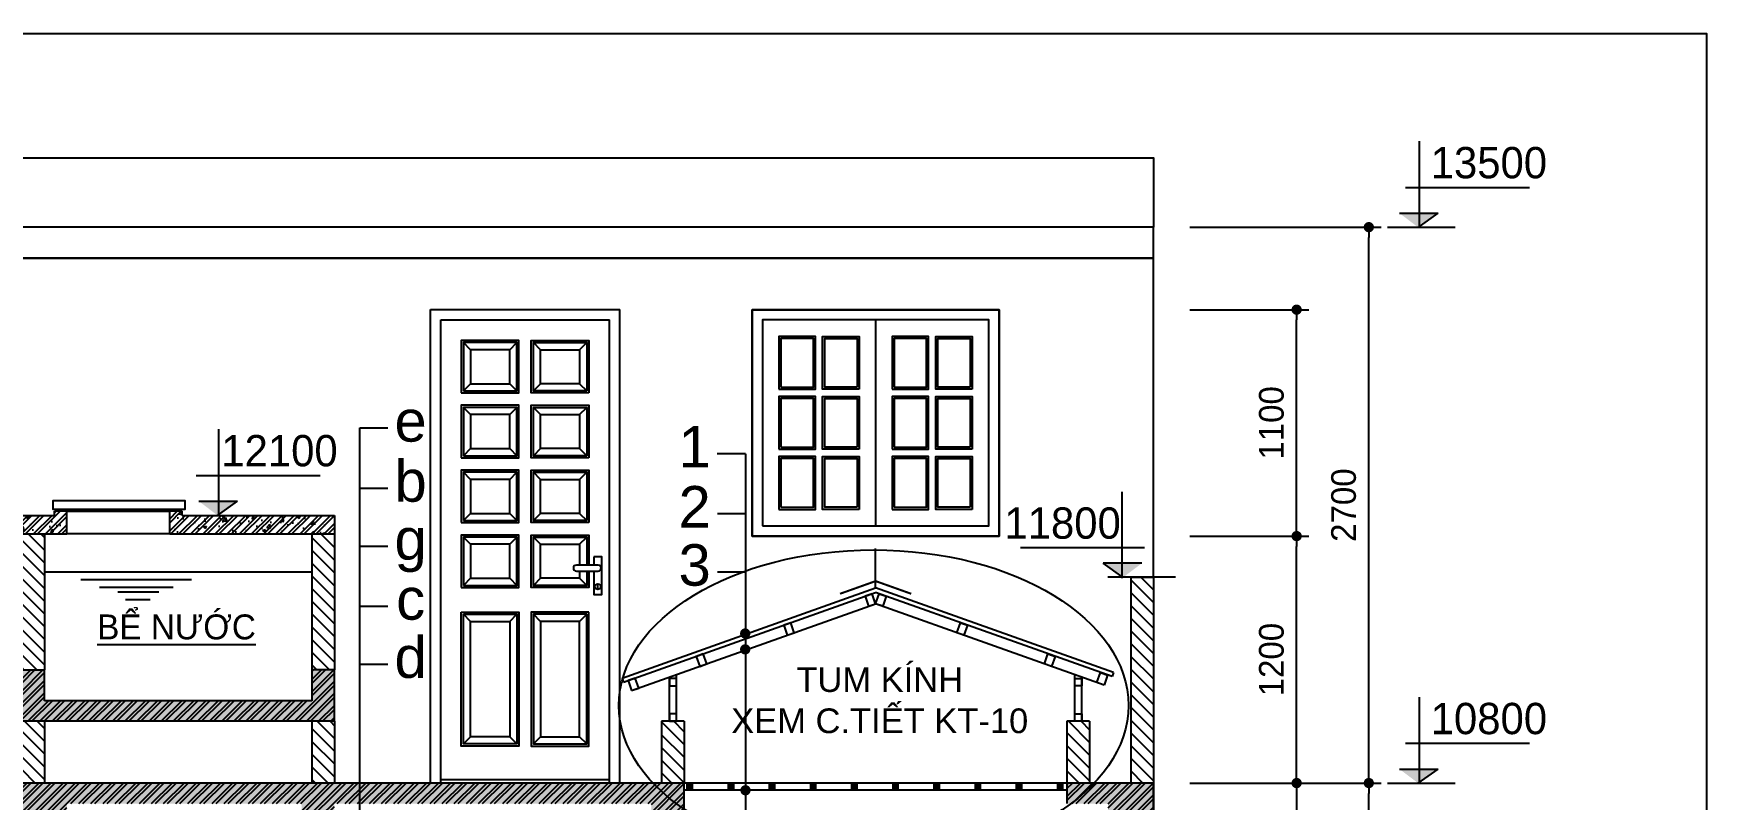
# Model space of a CAD drawing. Extents: x 44838 to 65917, y 48315 to 65623.
# Drawn here: x 48946 to 57077, y 61902 to 65623 of the extents above; entities that cross this region are included whole.
import ezdxf

# ---------------------------------------------------------------- set-up
doc = ezdxf.new("R2010")
doc.units = 0
doc.header["$LTSCALE"] = 600
doc.header["$MEASUREMENT"] = 0
doc.header["$PDMODE"] = 66
doc.layers.get('0').update_dxf_attribs({"linetype": 'CONTINUOUS'})
doc.layers.get('DEFPOINTS').update_dxf_attribs({"linetype": 'CONTINUOUS'})
for name, color, linetype in [('015', 8, 'CONTINUOUS'), ('020', 9, 'CONTINUOUS'), ('1', 54, 'CONTINUOUS'), ('KTHUOC-025', 4, 'CONTINUOUS'), ('MCAT', 2, 'CONTINUOUS'), ('TUONG', 7, 'CONTINUOUS')]:
    doc.layers.add(name, color=color, linetype=linetype)
doc.styles.add('3', font='VHAVAN.ttf')
doc.styles.add('6', font='VHAVAN.ttf')
doc.styles.add('85', font='VHAVAN.ttf', dxfattribs={"height": 85})
doc.styles.add('STYLE1', font='VHARIAL.ttf')
doc.dimstyles.new('1-50TB', dxfattribs={"dimscale": 0, "dimtxt": 120, "dimasz": 50, "dimexe": 60, "dimexo": 0, "dimgap": 60, "dimtad": 1, "dimdec": 0, "dimzin": 0, "dimdsep": 46, "dimtxsty": '6', "dimblk": 'DOT', "dimblk1": 'DOT', "dimblk2": 'DOT', "dimsah": 1, "dimcen": 1, "dimclrd": 74, "dimclre": 74, "dimclrt": 30, "dimadec": 0, "dimazin": 0, "dimtfac": 0.008333, "dimtdec": 0, "dimtix": 1, "dimtmove": 2, "dimatfit": 3, "dimldrblk": 'DOT', "dimfxl": 0, "dimtolj": 1, "dimtzin": 0, "dimarcsym": 0})
pattern_1 = [(50, (0, 0), (143.45204, -12.55043), [15, -165]), (355, (0, 0), (-27.75027, 150.43843), [12, -132]), (100.4514, (11.95, -1.05), (115.70188, 137.8879), [12.74804, -140.22842]), (46.1842, (0, 40), (213.4482, -33.1038), [22.5, -247.5]), (96.6356, (17.79, 37.24), (186.93254, 194.8236), [19.12206, -210.3426]), (351.1842, (0, 40), (186.9324, 194.8237), [18, -198]), (21, (20, 30), (119.38141, -80.52378), [15, -165]), (326, (20, 30), (48.66307, 145.03), [12, -132]), (71.4514, (29.95, 23.29), (168.04453, 64.5061), [12.74804, -140.22842]), (37.5, (0, 0), (2.43197, 66.57877), [0, -130.4, 0, -134, 0, -132.5]), (7.5, (0, 0), (52.61391, 78.88234), [0, -76.4, 0, -127.4, 0, -50.5]), (327.5, (-44.6, 0), (106.764487, -4.510974), [0, -50, 0, -156, 0, -207]), (317.5, (-64.6, 0), (116.63723, 20.021), [0, -65, 0, -103.6, 0, -147])]

# ---------------------------------------------------------------- blocks, each defined once
blk = doc.blocks.new('DOT')
at = {"color": 0, "linetype": 'ByBlock'}
blk.add_line((-0.5, 0), (-1, 0), dxfattribs=at)
at = {"color": 0, "linetype": 'ByBlock', "const_width": 0.5}
blk.add_lwpolyline([(-0.25, 0, 1), (0.25, 0, 1)], format="xyb", close=True, dxfattribs=at)
blk = doc.blocks.new('*D6')
at = {"color": 74, "linetype": 'ByBlock'}
for p, q in [((54566.1, 61981.5), (55496, 61981.5)), ((55436, 58731.5), (55436, 61931.5)), ((54566.1, 58681.5), (55496, 58681.5))]:
    blk.add_line(p, q, dxfattribs=at)
at = {"layer": 'DEFPOINTS', "color": 0, "linetype": 'ByBlock'}
for p in [(54566.1, 61981.5), (55436, 61981.5), (54566.1, 58681.5)]:
    blk.add_point(p, dxfattribs=at)
at = {"color": 74, "linetype": 'ByBlock', "xscale": 50, "yscale": 50, "zscale": 50}
for p, rotation in [((55436, 61981.5), 90), ((55436, 58681.5), 270)]:
    blk.add_blockref('DOT', p, dxfattribs=dict(at, rotation=rotation))
at = {"color": 30, "linetype": 'ByBlock', "insert": (55313.9, 60331.5), "char_height": 120, "attachment_point": 5, "rotation": 90, "style": '6'}
blk.add_mtext('\\A1;3300', dxfattribs=at)
blk = doc.blocks.new('*D7')
at = {"color": 74, "linetype": 'ByBlock'}
for p, q in [((54566.1, 63181.1), (55145.1, 63181.1)), ((55085.1, 62031.5), (55085.1, 63131.1)), ((54566.1, 61981.5), (55145.1, 61981.5))]:
    blk.add_line(p, q, dxfattribs=at)
at = {"layer": 'DEFPOINTS', "color": 0, "linetype": 'ByBlock'}
for p in [(54566.1, 63181.1), (55085.1, 63181.1), (54566.1, 61981.5)]:
    blk.add_point(p, dxfattribs=at)
at = {"color": 74, "linetype": 'ByBlock', "xscale": 50, "yscale": 50, "zscale": 50}
for p, rotation in [((55085.1, 63181.1), 90), ((55085.1, 61981.5), 270)]:
    blk.add_blockref('DOT', p, dxfattribs=dict(at, rotation=rotation))
at = {"color": 30, "linetype": 'ByBlock', "insert": (54963, 62581.3), "char_height": 120, "attachment_point": 5, "rotation": 90, "style": '6'}
blk.add_mtext('\\A1;1200', dxfattribs=at)
blk = doc.blocks.new('A$C7E8917E1')
at = {"layer": '020', "insert": (384.9, 226), "char_height": 121, "attachment_point": 2, "style": '85'}
blk.add_mtext('\\L\\C3;bÓ n\xadíc', dxfattribs=at)
blk = doc.blocks.new('*D10')
at = {"color": 74, "linetype": 'ByBlock'}
for p, q in [((54566.1, 61981.5), (55145.1, 61981.5)), ((55085.1, 61931.5), (55085.1, 58731.5)), ((54566.1, 58681.5), (55145.1, 58681.5))]:
    blk.add_line(p, q, dxfattribs=at)
at = {"layer": 'DEFPOINTS', "color": 0, "linetype": 'ByBlock'}
for p in [(54566.1, 61981.5), (54566.1, 58681.5), (55085.1, 58681.5)]:
    blk.add_point(p, dxfattribs=at)
at = {"color": 74, "linetype": 'ByBlock', "xscale": 50, "yscale": 50, "zscale": 50}
for p, rotation in [((55085.1, 61981.5), 90), ((55085.1, 58681.5), 270)]:
    blk.add_blockref('DOT', p, dxfattribs=dict(at, rotation=rotation))
at = {"color": 30, "linetype": 'ByBlock', "insert": (54963, 60331.5), "char_height": 120, "attachment_point": 5, "rotation": 90, "style": '6'}
blk.add_mtext('\\A1;17B X 194=3300', dxfattribs=at)
blk = doc.blocks.new('*D13')
at = {"color": 74, "linetype": 'ByBlock'}
for p, q in [((54566.1, 64681.8), (55496, 64681.8)), ((55436, 62031.5), (55436, 64631.8)), ((54566.1, 61981.5), (55496, 61981.5))]:
    blk.add_line(p, q, dxfattribs=at)
at = {"layer": 'DEFPOINTS', "color": 0, "linetype": 'ByBlock'}
for p in [(54566.1, 64681.8), (55436, 64681.8), (54566.1, 61981.5)]:
    blk.add_point(p, dxfattribs=at)
at = {"color": 74, "linetype": 'ByBlock', "xscale": 50, "yscale": 50, "zscale": 50}
for p, rotation in [((55436, 64681.8), 90), ((55436, 61981.5), 270)]:
    blk.add_blockref('DOT', p, dxfattribs=dict(at, rotation=rotation))
at = {"color": 30, "linetype": 'ByBlock', "insert": (55313.9, 63331.7), "char_height": 120, "attachment_point": 5, "rotation": 90, "style": '6'}
blk.add_mtext('\\A1;2700', dxfattribs=at)
blk = doc.blocks.new('*D43')
at = {"color": 74, "linetype": 'ByBlock'}
for p, q in [((54566.1, 64281.1), (55145.1, 64281.1)), ((55085.1, 63231.1), (55085.1, 64231.1)), ((54566.1, 63181.1), (55145.1, 63181.1))]:
    blk.add_line(p, q, dxfattribs=at)
at = {"layer": 'DEFPOINTS', "color": 0, "linetype": 'ByBlock'}
for p in [(54566.1, 64281.1), (55085.1, 64281.1), (54566.1, 63181.1)]:
    blk.add_point(p, dxfattribs=at)
at = {"color": 74, "linetype": 'ByBlock', "xscale": 50, "yscale": 50, "zscale": 50}
for p, rotation in [((55085.1, 64281.1), 90), ((55085.1, 63181.1), 270)]:
    blk.add_blockref('DOT', p, dxfattribs=dict(at, rotation=rotation))
at = {"color": 30, "linetype": 'ByBlock', "insert": (54963, 63731.1), "char_height": 120, "attachment_point": 5, "rotation": 90, "style": '6'}
blk.add_mtext('\\A1;1100', dxfattribs=at)

msp = doc.modelspace()

# ---------------------------------------------------------------- hatches: boundary and pattern name
h = msp.add_hatch()
h.set_pattern_fill('AR-CONC', color=9, scale=20, style=0)
h.set_pattern_definition(pattern_1)
h.paths.add_polyline_path([(50408.9, 63282), (49668.7, 63282), (49668.7, 63302), (49608.7, 63302), (49608.7, 63192), (50408.9, 63192)])
h.paths.add_polyline_path([(49108.7, 63302), (49048.7, 63302), (49048.7, 63282), (48888.9, 63282), (48888.9, 63192), (49108.7, 63192)])
h = msp.add_hatch()
h.set_pattern_fill('ANSI32', color=9, scale=111, style=0)
h.paths.add_polyline_path([(50408.9, 63282), (49668.7, 63282), (49668.7, 63302), (49608.7, 63302), (49608.7, 63192), (50408.9, 63192)])
h.paths.add_polyline_path([(49108.7, 63302), (49048.7, 63302), (49048.7, 63282), (48888.9, 63282), (48888.9, 63192), (49108.7, 63192)])
h = msp.add_hatch()
h.set_pattern_fill('ANSI31', color=9, scale=350, angle=90, style=0)
h.paths.add_polyline_path([(51998.9, 61981.5), (52108.9, 61981.5), (52108.9, 62281.6), (51998.9, 62281.6)])
h.paths.add_polyline_path([(54388.9, 62981.1), (54278.9, 62981.1), (54278.9, 61981.5), (54388.9, 61981.5)])
h.paths.add_polyline_path([(50298.9, 61981.5), (50408.9, 61981.5), (50408.9, 62281.5), (50298.9, 62281.5)])
h.paths.add_polyline_path([(48998.9, 62281.5), (48888.9, 62281.5), (48888.9, 61981.5), (48998.9, 61981.5)])
h.paths.add_polyline_path([(48998.9, 63192), (48888.9, 63192), (48888.9, 62531.5), (48998.9, 62531.5)])
h.paths.add_polyline_path([(50408.9, 63192), (50298.9, 63192), (50298.9, 62531.5), (50408.9, 62531.5)])
h = msp.add_hatch()
h.set_pattern_fill('AR-CONC', color=9, scale=20, style=0)
h.set_pattern_definition(pattern_1)
h.paths.add_polyline_path([(50408.9, 61881.5), (50531.9, 61881.5), (50531.9, 61981.5), (48888.9, 61981.5), (48888.9, 61631.5), (49108.9, 61631.5), (49108.9, 61881.5), (50248.9, 61881.5), (50248.9, 61631.5), (50408.9, 61631.5)])
h.paths.add_polyline_path([(50531.9, 61981.5), (50531.9, 61881.5), (51948.9, 61881.5), (51948.9, 61631.5), (52108.9, 61631.5), (52108.9, 61981.5)])
h.paths.add_polyline_path([(54388.9, 61981.5), (54168.9, 61981.5), (53968.9, 61981.5), (53968.9, 61881.5), (54168.9, 61881.5), (54168.9, 61631.5), (54388.9, 61631.5)])
h.paths.add_polyline_path([(50408.9, 62281.5), (50408.9, 62531.5), (50298.9, 62531.5), (50298.9, 62381.5), (48998.9, 62381.5), (48998.9, 62531.5), (48888.9, 62531.5), (48888.9, 62281.5)])
h = msp.add_hatch()
h.set_pattern_fill('ANSI32', color=9, scale=111, style=0)
h.paths.add_polyline_path([(50408.9, 61881.5), (50531.9, 61881.5), (50531.9, 61981.5), (48888.9, 61981.5), (48888.9, 61631.5), (49108.9, 61631.5), (49108.9, 61881.5), (50248.9, 61881.5), (50248.9, 61631.5), (50408.9, 61631.5)])
h.paths.add_polyline_path([(50531.9, 61981.5), (50531.9, 61881.5), (51948.9, 61881.5), (51948.9, 61631.5), (52108.9, 61631.5), (52108.9, 61981.5)])
h.paths.add_polyline_path([(54388.9, 61981.5), (54168.9, 61981.5), (53968.9, 61981.5), (53968.9, 61881.5), (54168.9, 61881.5), (54168.9, 61631.5), (54388.9, 61631.5)])
h.paths.add_polyline_path([(50408.9, 62281.5), (50408.9, 62531.5), (50298.9, 62531.5), (50298.9, 62381.5), (48998.9, 62381.5), (48998.9, 62531.5), (48888.9, 62531.5), (48888.9, 62281.5)])
h = msp.add_hatch()
h.set_pattern_fill('ANSI31', color=9, scale=350, angle=90, style=0)
h.paths.add_polyline_path([(54078.9, 62281.6), (53968.9, 62281.6), (53968.9, 61981.5), (54078.9, 61981.5)])

# ---------------------------------------------------------------- linework, layer by layer
at = {"color": 9}
for p, q in [((54388.9, 64531.5), (48888.9, 64531.5)), ((54388.9, 62981.1), (54388.9, 64531.5)), ((50875.4, 61981.5), (50875.4, 64281.5)), ((50875.4, 64281.5), (51795.4, 64281.5)), ((51795.4, 61981.5), (51795.4, 64281.5)), ((50925.4, 61981.5), (50925.4, 64231.5)), ((50925.4, 64231.5), (51745.4, 64231.5)), ((51745.4, 61981.5), (51745.4, 64231.5)), ((53038.8, 64231.1), (53038.8, 63231.1)), ((51260.4, 63141.5), (51295.4, 63176.5)), ((51410.4, 63141.5), (51375.4, 63176.5)), ((53038.9, 62930), (53038.9, 63121)), ((51260.4, 62976.5), (51295.4, 62941.5)), ((51410.4, 62976.5), (51375.4, 62941.5)), ((51687.5, 62943.6), (51687.5, 62928)), ((54278.9, 62981.1), (54388.9, 62981.1)), ((51070.4, 62766.5), (51035.4, 62801.5)), ((51260.4, 62766.5), (51295.4, 62801.5)), ((51410.4, 62766.5), (51375.4, 62801.5)), ((51600.4, 62766.5), (51635.4, 62801.5)), ((51853, 62430.8), (53038.9, 62852.7)), ((54148.9, 62457.8), (53038.9, 62852.7)), ((51836, 62479.3), (51853, 62430.8)), ((54165.9, 62506.3), (54148.9, 62457.8)), ((52108.9, 62281.6), (51998.9, 62281.6)), ((54078.9, 62281.6), (53968.9, 62281.6)), ((51795.4, 61981.5), (50875.4, 61981.5)), ((51745.4, 61997.4), (50925.4, 61997.4)), ((53968.9, 61981.5), (52108.9, 61981.5)), ((53968.9, 61946.5), (52108.9, 61946.5))]:
    msp.add_line(p, q, dxfattribs=at)
at = {"color": 1}
for p, q in [((51070.4, 64086.5), (51035.4, 64121.5)), ((51260.4, 64086.5), (51295.4, 64121.5)), ((51410.4, 64086.5), (51375.4, 64121.5)), ((51600.4, 64086.5), (51635.4, 64121.5)), ((51070.4, 63921.5), (51035.4, 63886.5)), ((51260.4, 63921.5), (51295.4, 63886.5)), ((51410.4, 63921.5), (51375.4, 63886.5)), ((51600.4, 63921.5), (51635.4, 63886.5)), ((51070.4, 63771.5), (51035.4, 63806.5)), ((51260.4, 63771.5), (51295.4, 63806.5)), ((51410.4, 63771.5), (51375.4, 63806.5)), ((51600.4, 63771.5), (51635.4, 63806.5)), ((51070.4, 63606.5), (51035.4, 63571.5)), ((51260.4, 63606.5), (51295.4, 63571.5)), ((51410.4, 63606.5), (51375.4, 63571.5)), ((51600.4, 63606.5), (51635.4, 63571.5)), ((51070.4, 63456.5), (51035.4, 63491.5)), ((51260.4, 63456.5), (51295.4, 63491.5)), ((51410.4, 63456.5), (51375.4, 63491.5)), ((51600.4, 63456.5), (51635.4, 63491.5)), ((51070.4, 63291.5), (51035.4, 63256.5)), ((51260.4, 63291.5), (51295.4, 63256.5)), ((51410.4, 63291.5), (51375.4, 63256.5)), ((51600.4, 63291.5), (51635.4, 63256.5)), ((51070.4, 63141.5), (51035.4, 63176.5)), ((51600.4, 63141.5), (51635.4, 63176.5)), ((51070.4, 62976.5), (51035.4, 62941.5)), ((51600.4, 62976.5), (51635.4, 62941.5)), ((51806.8, 62491.7), (53038.9, 62930)), ((51813.9, 62471.5), (53038.9, 62907.3)), ((54195.1, 62518.7), (53038.9, 62930)), ((54188.1, 62498.5), (53038.9, 62907.3)), ((51806.8, 62491.7), (51813.9, 62471.5)), ((54195.1, 62518.7), (54188.1, 62498.5)), ((51035.4, 62171.5), (51070.4, 62206.5)), ((51260.4, 62206.5), (51295.4, 62171.5)), ((51410.4, 62206.5), (51375.4, 62171.5)), ((51635.4, 62171.5), (51600.4, 62206.5))]:
    msp.add_line(p, q, dxfattribs=at)
for p, q in [((48998.9, 63192), (48998.9, 62531.5)), ((50298.9, 63192), (50298.9, 62531.5)), ((50408.9, 63261.8), (50408.9, 62531.5)), ((54278.9, 62981.1), (54278.9, 61981.5)), ((54388.9, 62981.1), (54388.9, 50581.6)), ((52036.4, 62281.6), (52036.4, 62494.8)), ((52071.4, 62281.6), (52071.4, 62507.1)), ((54006.4, 62281.6), (54006.4, 62507.1)), ((54041.4, 62281.6), (54041.4, 62494.8)), ((48998.9, 62281.5), (48998.9, 61981.5)), ((50298.9, 62281.5), (50298.9, 61981.5)), ((50408.9, 62281.5), (50408.9, 61981.5)), ((51998.9, 62281.6), (51998.9, 61981.5)), ((52108.9, 62281.6), (52108.9, 61981.5)), ((53968.9, 62281.6), (53968.9, 61981.5)), ((54078.9, 62281.6), (54078.9, 61981.5))]:
    msp.add_line(p, q)
at = {"color": 8}
for p, q in [((50298.9, 63005.8), (48998.9, 63006.5)), ((49714.4, 62968.2), (49176.4, 62968.2)), ((49624.3, 62932.1), (49266.5, 62932.1)), ((49555.1, 62908.1), (49356.7, 62908.1)), ((49513, 62872.1), (49392.8, 62872.1))]:
    msp.add_line(p, q, dxfattribs=at)
at = {"color": 2}
for p, q in [((48888.9, 62531.5), (48998.9, 62531.5)), ((50408.9, 62281.5), (48888.9, 62281.5)), ((52108.9, 61981.5), (48888.9, 61981.5)), ((54168.9, 61981.5), (53968.9, 61981.5)), ((53968.9, 61981.5), (53968.9, 61881.5)), ((54388.9, 61981.5), (54168.9, 61981.5)), ((54388.9, 61631.5), (54388.9, 61981.5))]:
    msp.add_line(p, q, dxfattribs=at)
at = {"color": 3}
msp.add_lwpolyline([(44838.2, 65622.8), (57077.3, 65622.8), (57077.3, 48315), (44838.2, 48315), (44838.2, 65622.8)], close=True, dxfattribs=at)
at = {"color": 9}
for points in [[(48888.9, 65018.6), (54388.9, 65018.6), (54388.9, 64681.8), (48888.9, 64681.8)], [(48888.9, 64531.5), (54388.9, 64531.5), (54388.9, 64681.8), (48888.9, 64681.8)], [(52438.8, 64281.1), (53639.1, 64281.1), (53639.1, 63181.1), (52438.8, 63181.1)], [(52438.8, 63181.1), (53638.8, 63181.1), (53638.8, 64281.1), (52438.8, 64281.1)], [(52488.8, 63231.1), (53588.8, 63231.1), (53588.8, 64231.1), (52488.8, 64231.1)], [(51035.4, 63886.5), (51295.4, 63886.5), (51295.4, 64121.5), (51035.4, 64121.5)], [(51070.4, 63921.5), (51260.4, 63921.5), (51260.4, 64086.5), (51070.4, 64086.5)], [(51635.4, 63886.5), (51375.4, 63886.5), (51375.4, 64121.5), (51635.4, 64121.5)], [(51600.4, 63921.5), (51410.4, 63921.5), (51410.4, 64086.5), (51600.4, 64086.5)], [(52568.8, 63894.5), (52746.3, 63894.5), (52746.3, 64151.1), (52568.8, 64151.1)], [(52958.8, 63894.5), (52781.3, 63894.5), (52781.3, 64151.1), (52958.8, 64151.1)], [(53118.8, 63894.5), (53296.3, 63894.5), (53296.3, 64151.1), (53118.8, 64151.1)], [(53508.8, 63894.5), (53331.3, 63894.5), (53331.3, 64151.1), (53508.8, 64151.1)], [(52568.8, 63602.8), (52746.3, 63602.8), (52746.3, 63859.5), (52568.8, 63859.5)], [(52958.8, 63602.8), (52781.3, 63602.8), (52781.3, 63859.5), (52958.8, 63859.5)], [(53118.8, 63602.8), (53296.3, 63602.8), (53296.3, 63859.5), (53118.8, 63859.5)], [(53508.8, 63602.8), (53331.3, 63602.8), (53331.3, 63859.5), (53508.8, 63859.5)], [(51035.4, 63571.5), (51295.4, 63571.5), (51295.4, 63806.5), (51035.4, 63806.5)], [(51070.4, 63606.5), (51260.4, 63606.5), (51260.4, 63771.5), (51070.4, 63771.5)], [(51635.4, 63571.5), (51375.4, 63571.5), (51375.4, 63806.5), (51635.4, 63806.5)], [(51600.4, 63606.5), (51410.4, 63606.5), (51410.4, 63771.5), (51600.4, 63771.5)], [(52568.8, 63311.1), (52746.3, 63311.1), (52746.3, 63567.8), (52568.8, 63567.8)], [(52958.8, 63311.1), (52781.3, 63311.1), (52781.3, 63567.8), (52958.8, 63567.8)], [(53118.8, 63311.1), (53296.3, 63311.1), (53296.3, 63567.8), (53118.8, 63567.8)], [(53508.8, 63311.1), (53331.3, 63311.1), (53331.3, 63567.8), (53508.8, 63567.8)], [(51035.4, 63256.5), (51295.4, 63256.5), (51295.4, 63491.5), (51035.4, 63491.5)], [(51070.4, 63291.5), (51260.4, 63291.5), (51260.4, 63456.5), (51070.4, 63456.5)], [(51635.4, 63256.5), (51375.4, 63256.5), (51375.4, 63491.5), (51635.4, 63491.5)], [(51600.4, 63291.5), (51410.4, 63291.5), (51410.4, 63456.5), (51600.4, 63456.5)], [(51035.4, 62941.5), (51295.4, 62941.5), (51295.4, 63176.5), (51035.4, 63176.5)], [(51070.4, 62976.5), (51260.4, 62976.5), (51260.4, 63141.5), (51070.4, 63141.5)], [(51035.4, 62801.5), (51295.4, 62801.5), (51295.4, 62171.5), (51035.4, 62171.5)], [(51635.4, 62801.5), (51375.4, 62801.5), (51375.4, 62171.5), (51635.4, 62171.5)], [(51070.4, 62766.5), (51260.4, 62766.5), (51260.4, 62206.5), (51070.4, 62206.5)], [(51600.4, 62766.5), (51410.4, 62766.5), (51410.4, 62206.5), (51600.4, 62206.5)]]:
    msp.add_lwpolyline(points, close=True, dxfattribs=at)
at = {"color": 1}
for points in [[(51025.4, 63876.5), (51305.4, 63876.5), (51305.4, 64131.5), (51025.4, 64131.5)], [(51645.4, 63876.5), (51365.4, 63876.5), (51365.4, 64131.5), (51645.4, 64131.5)], [(52578.8, 63904.5), (52736.3, 63904.5), (52736.3, 64141.1), (52578.8, 64141.1)], [(52948.8, 63904.5), (52791.3, 63904.5), (52791.3, 64141.1), (52948.8, 64141.1)], [(53128.8, 63904.5), (53286.3, 63904.5), (53286.3, 64141.1), (53128.8, 64141.1)], [(53498.8, 63904.5), (53341.3, 63904.5), (53341.3, 64141.1), (53498.8, 64141.1)], [(52578.8, 63612.8), (52736.3, 63612.8), (52736.3, 63849.5), (52578.8, 63849.5)], [(52948.8, 63612.8), (52791.3, 63612.8), (52791.3, 63849.5), (52948.8, 63849.5)], [(53128.8, 63612.8), (53286.3, 63612.8), (53286.3, 63849.5), (53128.8, 63849.5)], [(53498.8, 63612.8), (53341.3, 63612.8), (53341.3, 63849.5), (53498.8, 63849.5)], [(51025.4, 63561.5), (51305.4, 63561.5), (51305.4, 63816.5), (51025.4, 63816.5)], [(51645.4, 63561.5), (51365.4, 63561.5), (51365.4, 63816.5), (51645.4, 63816.5)], [(52578.8, 63321.1), (52736.3, 63321.1), (52736.3, 63557.8), (52578.8, 63557.8)], [(52948.8, 63321.1), (52791.3, 63321.1), (52791.3, 63557.8), (52948.8, 63557.8)], [(53128.8, 63321.1), (53286.3, 63321.1), (53286.3, 63557.8), (53128.8, 63557.8)], [(53498.8, 63321.1), (53341.3, 63321.1), (53341.3, 63557.8), (53498.8, 63557.8)], [(51025.4, 63246.5), (51305.4, 63246.5), (51305.4, 63501.5), (51025.4, 63501.5)], [(51645.4, 63246.5), (51365.4, 63246.5), (51365.4, 63501.5), (51645.4, 63501.5)], [(51025.4, 62931.5), (51305.4, 62931.5), (51305.4, 63186.5), (51025.4, 63186.5)], [(51025.4, 62811.5), (51305.4, 62811.5), (51305.4, 62161.5), (51025.4, 62161.5)], [(51645.4, 62811.5), (51365.4, 62811.5), (51365.4, 62161.5), (51645.4, 62161.5)]]:
    msp.add_lwpolyline(points, close=True, dxfattribs=at)
at = {"color": 9}
for points in [[(49341.7, 63353.4), (49681.8, 63353.4), (49681.8, 63309.8), (49042.2, 63309.8), (49042.2, 63353.4), (49341.7, 63353.4)], [(51635.4, 63011.2), (51635.4, 62941.5), (51375.4, 62941.5), (51375.4, 63176.5), (51635.4, 63176.5), (51635.4, 63040.3)], [(51600.4, 63011.2), (51600.4, 62976.5), (51410.4, 62976.5), (51410.4, 63141.5), (51600.4, 63141.5), (51600.4, 63040.3)], [(51668.8, 63011.2), (51668.8, 62896.8), (51708.3, 62896.8), (51708.3, 63079.8), (51668.8, 63079.8)], [(51668.8, 63079.8), (51668.8, 63040.3)]]:
    msp.add_lwpolyline(points, dxfattribs=at)
at = {"color": 1}
msp.add_lwpolyline([(51645.4, 63011.2), (51645.4, 62931.5), (51365.4, 62931.5), (51365.4, 63186.5), (51645.4, 63186.5), (51645.4, 63040.3)], dxfattribs=at)
at = {"color": 9}
msp.add_lwpolyline([(51690.7, 63040.3), (51584.5, 63040.3, 1), (51584.5, 63011.2), (51690.7, 63011.2, 1), (51690.7, 63040.3)], format="xyb", dxfattribs=at)
at = {"color": 2}
for points in [[(53004.6, 62840.6), (53038.9, 62852.7), (53021.9, 62901.2), (52987.6, 62889.1)], [(53073.2, 62840.6), (53038.9, 62852.7), (53055.9, 62901.2), (53090.2, 62889.1)], [(52609.4, 62699.9), (52643.7, 62711.9), (52626.7, 62760.4), (52592.4, 62748.4)], [(53468.4, 62699.9), (53434.1, 62711.9), (53451.2, 62760.4), (53485.5, 62748.4)], [(52184.1, 62548.5), (52218.4, 62560.6), (52201.4, 62609.1), (52167.1, 62597.1)], [(53893.8, 62548.5), (53859.5, 62560.6), (53876.5, 62609.1), (53910.8, 62597.1)], [(51853, 62430.8), (51887.3, 62442.8), (51870.3, 62491.3), (51836, 62479.3)], [(52036.4, 62454.2), (52071.4, 62454.2), (52071.4, 62490.1), (52036.4, 62490.1)], [(54041.4, 62454.2), (54006.4, 62454.2), (54006.4, 62490.1), (54041.4, 62490.1)], [(54148.9, 62457.8), (54114.6, 62469.8), (54131.6, 62518.3), (54165.9, 62506.3)], [(52036.4, 62281.6), (52071.4, 62281.6), (52071.4, 62317.5), (52036.4, 62317.5)], [(54041.4, 62281.6), (54006.4, 62281.6), (54006.4, 62317.5), (54041.4, 62317.5)]]:
    msp.add_lwpolyline(points, close=True, dxfattribs=at)
at = {"color": 9, "const_width": 25}
for points in [[(52392.6, 62708, 1), (52417.6, 62708, 1)], [(52392.6, 62630.9, 1), (52417.6, 62630.9, 1)], [(52394, 61946.5, 1), (52419, 61946.5, 1)]]:
    msp.add_lwpolyline(points, format="xyb", close=True, dxfattribs=at)
at = {"color": 2, "const_width": 35}
for points in [[(52135.6, 61946.5), (52135.6, 61981.5)], [(52335.6, 61946.5), (52335.6, 61981.5)], [(52535.6, 61946.5), (52535.6, 61981.5)], [(52735.6, 61946.5), (52735.6, 61981.5)], [(52935.6, 61946.5), (52935.6, 61981.5)], [(53135.6, 61946.5), (53135.6, 61981.5)], [(53335.6, 61946.5), (53335.6, 61981.5)], [(53535.6, 61946.5), (53535.6, 61981.5)], [(53735.6, 61946.5), (53735.6, 61981.5)], [(53935.6, 61946.5), (53935.6, 61981.5)]]:
    msp.add_lwpolyline(points, dxfattribs=at)
at = {"color": 9}
msp.add_circle((51688.6, 62935.2), 13.6, dxfattribs=at)
at = {"layer": '015'}
for p, q in [((49108.7, 63302), (49608.7, 63302)), ((49608.7, 63192), (49108.7, 63192))]:
    msp.add_line(p, q, dxfattribs=at)
at = {"layer": '1'}
for p, q in [((55681.3, 65099.6), (55681.3, 64681)), ((55614.9, 64875), (56217.3, 64875)), ((55584.7, 64750), (55773.1, 64750)), ((55676.1, 64681), (55773.1, 64750)), ((55526, 64681.8), (55855.1, 64681.8)), ((49846, 63700.5), (49846, 63282)), ((49737.1, 63476), (50339.5, 63476)), ((49749.4, 63350.9), (49937.8, 63350.9)), ((49840.7, 63282), (49937.8, 63350.9)), ((54236.1, 63396), (54236.1, 62977.4)), ((54344.9, 63124.2), (53742.5, 63124.2)), ((54332.7, 63049.3), (54144.3, 63049.3)), ((54241.3, 62980.4), (54144.3, 63049.3)), ((54496.3, 62981.1), (54167.2, 62981.1)), ((55681.3, 62399.3), (55681.3, 61980.8)), ((55614.9, 62174.8), (56217.3, 62174.8)), ((55584.7, 62049.7), (55773.1, 62049.7)), ((55676.1, 61980.8), (55773.1, 62049.7)), ((55526, 61981.5), (55855.1, 61981.5))]:
    msp.add_line(p, q, dxfattribs=at)
at = {"layer": '1', "color": 2}
for p, q in [((48998.9, 62381.5), (48998.9, 62531.5)), ((50298.9, 62531.5), (50298.9, 62381.5)), ((50408.9, 62531.5), (50298.9, 62531.5)), ((50408.9, 62281.5), (50408.9, 62531.5)), ((50298.9, 62381.5), (48998.9, 62381.5)), ((52108.9, 61631.5), (52108.9, 61981.5))]:
    msp.add_line(p, q, dxfattribs=at)
at = {"layer": '1', "color": 9, "const_width": 10}
for points in [[(52866, 62901), (53038.9, 62962.6)], [(53211.8, 62901), (53038.9, 62962.6)]]:
    msp.add_lwpolyline(points, dxfattribs=at)
at = {"layer": '1'}
msp.add_ellipse((53029.3, 62358.9), major_axis=(-1238.1, 0), ratio=0.610033, dxfattribs=at)
for points in [[(55676.1, 64681), (55584.7, 64750), (55773.1, 64750)], [(49840.7, 63282), (49749.4, 63350.9), (49937.8, 63350.9)], [(54241.3, 62980.4), (54332.7, 63049.3), (54144.3, 63049.3)], [(55676.1, 61980.8), (55584.7, 62049.7), (55773.1, 62049.7)]]:
    msp.add_solid(points, dxfattribs=at)
at = {"layer": 'KTHUOC-025', "color": 9}
msp.add_line((52406.5, 63581), (52406.6, 61776.5), dxfattribs=at)
at = {"layer": 'MCAT'}
for p, q in [((48888.9, 63282), (49048.7, 63282)), ((49108.7, 63302), (49048.7, 63302)), ((49048.7, 63282), (49048.7, 63302)), ((49108.7, 63192), (49108.7, 63302)), ((49668.7, 63302), (49608.7, 63302)), ((49608.7, 63192), (49608.7, 63302)), ((49668.7, 63282), (49668.7, 63302)), ((49668.7, 63282), (50408.9, 63282)), ((50408.9, 63282), (50408.9, 63192)), ((48888.9, 63192), (49108.9, 63192)), ((49608.7, 63192), (50408.9, 63192))]:
    msp.add_line(p, q, dxfattribs=at)
at = {"layer": 'TUONG', "color": 9}
for p, q in [((50531.9, 61697.1), (50531.9, 63706.5)), ((50531.9, 63706.5), (50668.7, 63706.5)), ((52406.5, 63581), (52269.6, 63581)), ((50531.9, 63414.8), (50668.7, 63414.8)), ((52406.5, 63289.2), (52269.7, 63289.2)), ((50531.9, 63132.1), (50668.7, 63132.1)), ((52406.5, 63006.6), (52269.7, 63006.6)), ((50531.9, 62841.5), (50668.7, 62841.5)), ((50531.9, 62558.8), (50668.7, 62558.8))]:
    msp.add_line(p, q, dxfattribs=at)

# ---------------------------------------------------------------- block references
at = {"color": 9}
msp.add_blockref('A$C7E8917E1', (49256.4, 62574.6), dxfattribs=at)

# ---------------------------------------------------------------- texts
at = {"layer": '020', "char_height": 201.6, "attachment_point": 2, "style": '85'}
for s, insert in [('\\f.VnArial|b0|i0|c0|p34;\\C3;e', (50779, 63841.7)), ('\\f.VnArial|b0|i0|c0|p34;\\C3;b', (50779, 63549.9)), ('\\f.VnArial|b0|i0|c0|p34;\\C3;g', (50779, 63267.3)), ('\\f.VnArial|b0|i0|c0|p34;\\C3;c', (50779, 62976.6)), ('\\f.VnArial|b0|i0|c0|p34;\\C3;d', (50779, 62694))]:
    msp.add_mtext(s, dxfattribs=dict(at, insert=insert))
at = {"layer": '020', "char_height": 201.6, "attachment_point": 2, "rotation": 0.00307, "style": '85'}
for s, insert in [('\\f.VnArial|b0|i0|c0|p34;\\C3;1', (52159.4, 63716.1)), ('\\f.VnArial|b0|i0|c0|p34;\\C3;2', (52159.4, 63424.4)), ('\\f.VnArial|b0|i0|c0|p34;\\C3;3', (52159.4, 63141.8))]:
    msp.add_mtext(s, dxfattribs=dict(at, insert=insert))
at = {"layer": '1', "color": 30, "style": '3'}
for s, p in [('13500', (55736.6, 64919.3)), ('12100', (49858.8, 63520.2)), ('11800', (53664.8, 63168.5)), ('10800', (55736.6, 62219))]:
    msp.add_text(s, height=152.14, dxfattribs=at).set_placement(p)
at = {"layer": '1', "insert": (53058.9, 62544.1), "char_height": 120, "attachment_point": 2, "style": 'STYLE1'}
msp.add_mtext('tum kÝnh \\Pxem c.tiÕt kt-10', dxfattribs=at)

# ---------------------------------------------------------------- dimensions: what is measured, and where the dimension line sits
at = {"color": 9}
for base, p1, p2, picture, middle in [((55436, 64681.8), (54566.1, 61981.5), (54566.1, 64681.8), '*D13', (55313.9, 63331.7)), ((55085.1, 63181.1), (54566.1, 61981.5), (54566.1, 63181.1), '*D7', (54963, 62581.3)), ((55436, 61981.5), (54566.1, 58681.5), (54566.1, 61981.5), '*D6', (55313.9, 60331.5))]:
    dim = msp.add_linear_dim(base=base, p1=p1, p2=p2, angle=90, dimstyle='1-50TB', override={"dimscale": 1}, dxfattribs=at)
    dim.commit()
    dim.dimension.update_dxf_attribs({"geometry": picture, "text_midpoint": middle})
dim = msp.add_linear_dim(base=(55085.1, 64281.1), p1=(54566.1, 63181.1), p2=(54566.1, 64281.1), angle=90, dimstyle='1-50TB', override={"dimscale": 1})
dim.commit()
dim.dimension.update_dxf_attribs({"geometry": '*D43', "text_midpoint": (54963, 63731.1)})
dim = msp.add_linear_dim(base=(55085.1, 58681.5), p1=(54566.1, 61981.5), p2=(54566.1, 58681.5), angle=90, text='17B X 194=3300', dimstyle='1-50TB', override={"dimscale": 1}, dxfattribs=at)
dim.commit()
dim.dimension.update_dxf_attribs({"geometry": '*D10', "text_midpoint": (54963, 60331.5)})

doc.saveas('drawing.dxf')
